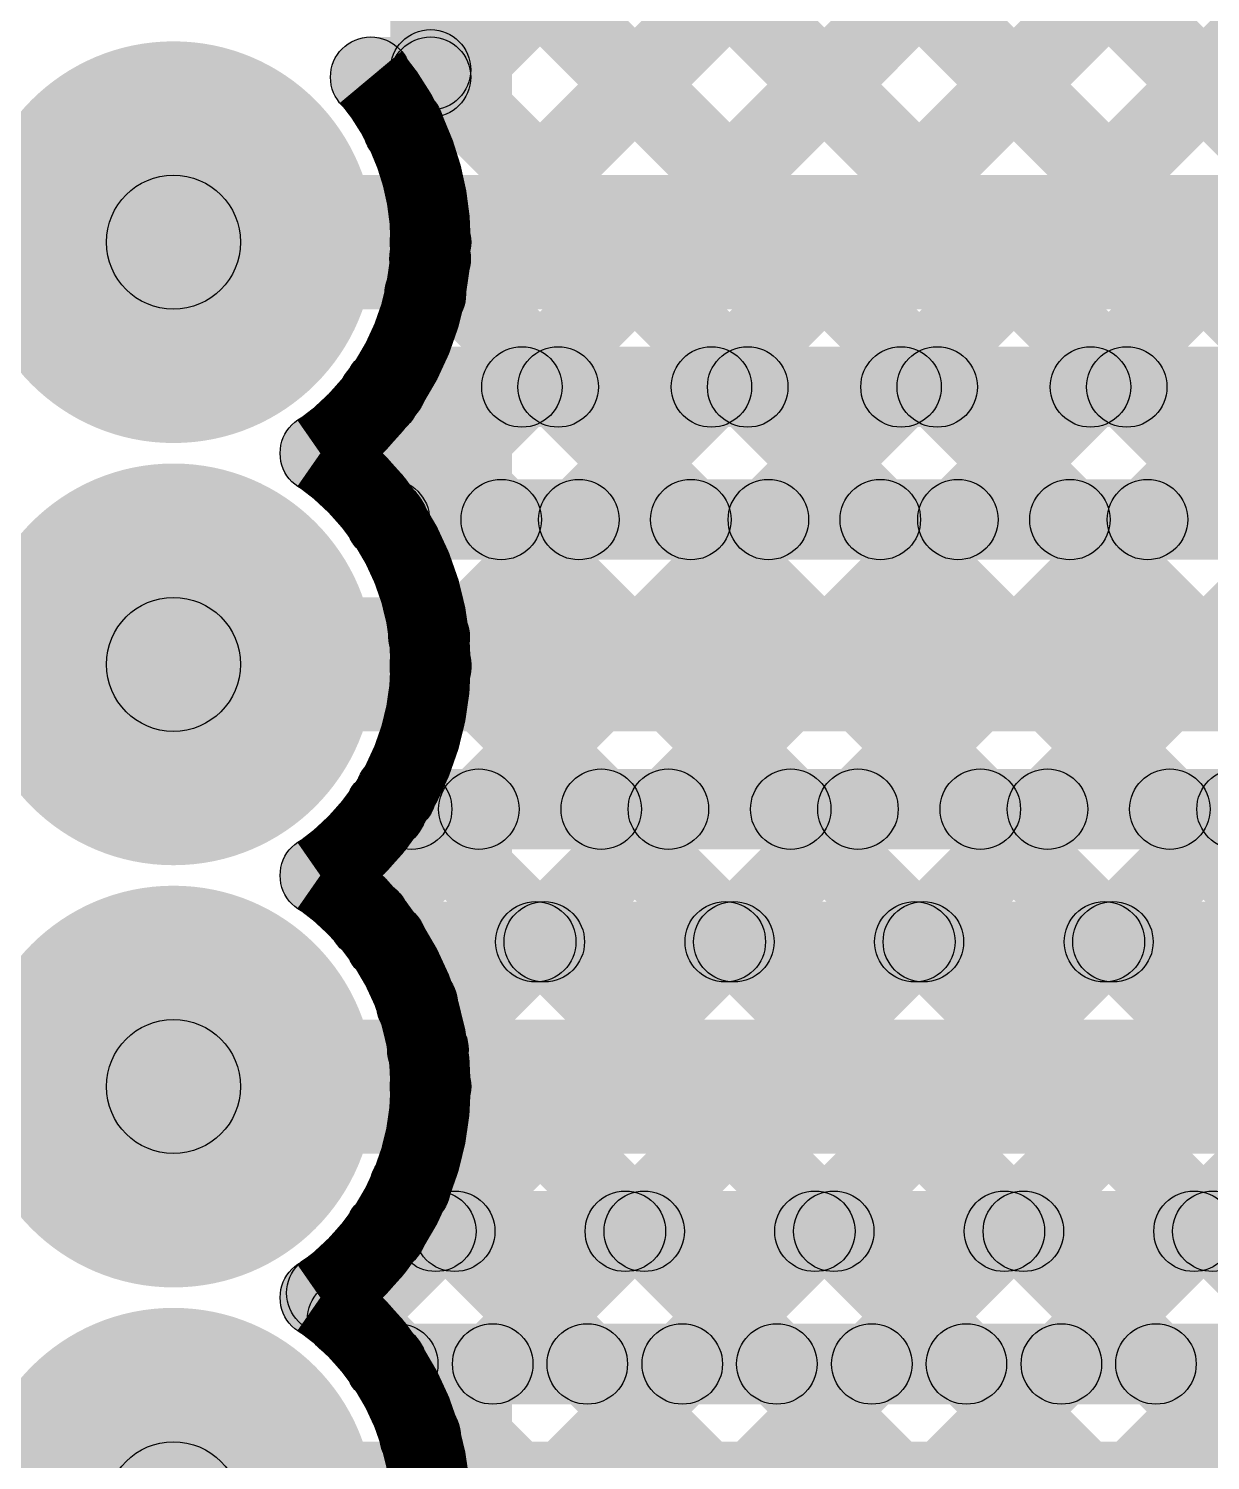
# Model space of a CAD drawing. Header units: millimetres. Extents: x 0 to 212, y 0 to 213.
# Drawn here: x 1.273 to 1.4934, y 2.6251 to 2.8921 of the extents above; entities that cross this region are included whole.
import ezdxf

# ---------------------------------------------------------------- set-up
doc = ezdxf.new("R2010")
doc.units = ezdxf.units.MM
doc.header["$MEASUREMENT"] = 0
for name, color, linetype in [('BottomLayer', 5, 'Continuous'), ('BottomSolder', 6, 'Continuous'), ('PadHoleLayer', 156, 'Continuous'), ('TopLayer', 1, 'Continuous'), ('TopOverlay', 2, 'Continuous'), ('TopSolder', 216, 'Continuous')]:
    doc.layers.add(name, color=color, linetype=linetype)

# ---------------------------------------------------------------- blocks, each defined once
blk = doc.blocks.new('PHD_2_7A_10')
at = {"layer": 'BottomLayer'}
h = blk.add_hatch(color=5, dxfattribs=at)
edge = h.paths.add_edge_path()
edge.add_arc((-0.31496, 0), 0.03346, 0, 360)
h = blk.add_hatch(color=5, dxfattribs=at)
edge = h.paths.add_edge_path()
edge.add_arc((-0.23622, 0), 0.03346, 0, 360)
h = blk.add_hatch(color=5, dxfattribs=at)
edge = h.paths.add_edge_path()
edge.add_arc((-0.15748, 0), 0.03346, 0, 360)
h = blk.add_hatch(color=5, dxfattribs=at)
edge = h.paths.add_edge_path()
edge.add_arc((-0.07874, 0), 0.03346, 0, 360)
at = {"layer": 'BottomSolder'}
h = blk.add_hatch(color=6, dxfattribs=at)
edge = h.paths.add_edge_path()
edge.add_arc((-0.31496, 0), 0.03746, 0, 360)
h = blk.add_hatch(color=6, dxfattribs=at)
edge = h.paths.add_edge_path()
edge.add_arc((-0.23622, 0), 0.03746, 0, 360)
h = blk.add_hatch(color=6, dxfattribs=at)
edge = h.paths.add_edge_path()
edge.add_arc((-0.15748, 0), 0.03746, 0, 360)
h = blk.add_hatch(color=6, dxfattribs=at)
edge = h.paths.add_edge_path()
edge.add_arc((-0.07874, 0), 0.03746, 0, 360)
at = {"layer": 'PadHoleLayer'}
h = blk.add_hatch(color=156, dxfattribs=at)
edge = h.paths.add_edge_path()
edge.add_arc((-0.31496, 0), 0.01614, 0, 360)
h = blk.add_hatch(color=156, dxfattribs=at)
edge = h.paths.add_edge_path()
edge.add_arc((-0.23622, 0), 0.01614, 0, 360)
h = blk.add_hatch(color=156, dxfattribs=at)
edge = h.paths.add_edge_path()
edge.add_arc((-0.15748, 0), 0.01614, 0, 360)
h = blk.add_hatch(color=156, dxfattribs=at)
edge = h.paths.add_edge_path()
edge.add_arc((-0.07874, 0), 0.01614, 0, 360)
at = {"layer": 'TopLayer'}
h = blk.add_hatch(color=1, dxfattribs=at)
edge = h.paths.add_edge_path()
edge.add_arc((-0.31496, 0), 0.03346, 0, 360)
h = blk.add_hatch(color=1, dxfattribs=at)
edge = h.paths.add_edge_path()
edge.add_arc((-0.23622, 0), 0.03346, 0, 360)
h = blk.add_hatch(color=1, dxfattribs=at)
edge = h.paths.add_edge_path()
edge.add_arc((-0.15748, 0), 0.03346, 0, 360)
h = blk.add_hatch(color=1, dxfattribs=at)
edge = h.paths.add_edge_path()
edge.add_arc((-0.07874, 0), 0.03346, 0, 360)
at = {"layer": 'TopOverlay'}
blk.add_hatch(color=2, dxfattribs=at).paths.add_polyline_path([(-0.55122, -0.06313), (-0.55122, -0.05813), (0.07878, -0.05813), (0.07878, -0.06313)])
at = {"layer": 'TopSolder'}
h = blk.add_hatch(color=216, dxfattribs=at)
edge = h.paths.add_edge_path()
edge.add_arc((-0.31496, 0), 0.03746, 0, 360)
h = blk.add_hatch(color=216, dxfattribs=at)
edge = h.paths.add_edge_path()
edge.add_arc((-0.23622, 0), 0.03746, 0, 360)
h = blk.add_hatch(color=216, dxfattribs=at)
edge = h.paths.add_edge_path()
edge.add_arc((-0.15748, 0), 0.03746, 0, 360)
h = blk.add_hatch(color=216, dxfattribs=at)
edge = h.paths.add_edge_path()
edge.add_arc((-0.07874, 0), 0.03746, 0, 360)

msp = doc.modelspace()

# ---------------------------------------------------------------- hatches: boundary and pattern name
at = {"layer": 'BottomLayer'}
for points in [[(1.13213, 3.1957), (1.14274, 3.2063), (1.68374, 2.6653), (1.67313, 2.6547)], [(1.16749, 3.1957), (1.1781, 3.2063), (1.7191, 2.6653), (1.70849, 2.6547)], [(1.33337, 2.57089), (1.32276, 2.5815), (1.94757, 3.2063), (1.95817, 3.1957)], [(1.33779, 2.64602), (1.32718, 2.65663), (1.87686, 3.2063), (1.88746, 3.1957)], [(1.34173, 2.72068), (1.33113, 2.73128), (1.80614, 3.2063), (1.81675, 3.1957)], [(1.34519, 2.79485), (1.33459, 2.80546), (1.73543, 3.2063), (1.74604, 3.1957)], [(1.34815, 2.86852), (1.33754, 2.87912), (1.66472, 3.2063), (1.67533, 3.1957)], [(1.35134, 2.62421), (1.34073, 2.63482), (1.91221, 3.2063), (1.92282, 3.1957)], [(1.35228, 2.8373), (1.34168, 2.8479), (1.70008, 3.2063), (1.71069, 3.1957)], [(1.35277, 2.69636), (1.34216, 2.70697), (1.8415, 3.2063), (1.85211, 3.1957)], [(1.35326, 2.76756), (1.34266, 2.77817), (1.77079, 3.2063), (1.7814, 3.1957)], [(1.35553, 2.5577), (1.34492, 2.5683), (1.98292, 3.2063), (1.99353, 3.1957)], [(1.39088, 2.5577), (1.38028, 2.5683), (2.01828, 3.2063), (2.02888, 3.1957)], [(1.42624, 2.5577), (1.41563, 2.5683), (2.05363, 3.2063), (2.06424, 3.1957)], [(1.35546, 2.88304), (1.34046, 2.88304), (1.34046, 2.97896), (1.35546, 2.97896)], [(1.34266, 2.94981), (1.35327, 2.96042), (1.65725, 2.65644), (1.64665, 2.64583)], [(1.34266, 2.91446), (1.35327, 2.92507), (1.63957, 2.63876), (1.62897, 2.62815)], [(1.33679, 2.87554), (1.33679, 2.89054), (1.34796, 2.89054), (1.34796, 2.87554)], [(1.34266, 2.8791), (1.35327, 2.88971), (1.6219, 2.62108), (1.61129, 2.61047)], [(1.34256, 2.84385), (1.35317, 2.85446), (1.60422, 2.6034), (1.59361, 2.5928)], [(1.33299, 2.81807), (1.34359, 2.82867), (1.58654, 2.58573), (1.57593, 2.57512)], [(1.34239, 2.77331), (1.353, 2.78391), (1.56861, 2.5683), (1.558, 2.5577)], [(1.33619, 2.74415), (1.3468, 2.75476), (1.53325, 2.5683), (1.52265, 2.5577)], [(1.34013, 2.70486), (1.35073, 2.71547), (1.4979, 2.5683), (1.48729, 2.5577)], [(1.33886, 2.67077), (1.34947, 2.68138), (1.46254, 2.5683), (1.45194, 2.5577)], [(1.3233, 2.65098), (1.33391, 2.66158), (1.42719, 2.5683), (1.41658, 2.5577)]]:
    msp.add_hatch(color=5, dxfattribs=at).paths.add_polyline_path(points)
h = msp.add_hatch(color=5, dxfattribs=at)
edge = h.paths.add_edge_path()
edge.add_arc((1.34796, 2.88441), 0.0075, 0, 360)
h = msp.add_hatch(color=5, dxfattribs=at)
edge = h.paths.add_edge_path()
edge.add_arc((1.33679, 2.88304), 0.0075, 0, 360)
h = msp.add_hatch(color=5, dxfattribs=at)
edge = h.paths.add_edge_path()
edge.add_arc((1.33679, 2.88304), 0.0075, 0, 360)
h = msp.add_hatch(color=5, dxfattribs=at)
edge = h.paths.add_edge_path()
edge.add_arc((1.34796, 2.88304), 0.0075, 0, 360)
h = msp.add_hatch(color=5, dxfattribs=at)
edge = h.paths.add_edge_path()
edge.add_arc((1.34796, 2.88304), 0.0075, 0, 360)
h = msp.add_hatch(color=5, dxfattribs=at)
edge = h.paths.add_edge_path()
edge.add_arc((1.34285, 2.87382), 0.0075, 0, 360)
h = msp.add_hatch(color=5, dxfattribs=at)
edge = h.paths.add_edge_path()
edge.add_arc((1.34796, 2.85226), 0.0075, 0, 360)
h = msp.add_hatch(color=5, dxfattribs=at)
edge = h.paths.add_edge_path()
edge.add_arc((1.34796, 2.85226), 0.0075, 0, 360)
h = msp.add_hatch(color=5, dxfattribs=at)
edge = h.paths.add_edge_path()
edge.add_arc((1.34786, 2.84915), 0.0075, 0, 360)
h = msp.add_hatch(color=5, dxfattribs=at)
edge = h.paths.add_edge_path()
edge.add_arc((1.34698, 2.8426), 0.0075, 0, 360)
h = msp.add_hatch(color=5, dxfattribs=at)
edge = h.paths.add_edge_path()
edge.add_arc((1.33829, 2.82337), 0.0075, 0, 360)
h = msp.add_hatch(color=5, dxfattribs=at)
edge = h.paths.add_edge_path()
edge.add_arc((1.3274, 2.81289), 0.0075, 0, 360)
h = msp.add_hatch(color=5, dxfattribs=at)
edge = h.paths.add_edge_path()
edge.add_arc((1.3274, 2.81289), 0.0075, 0, 360)
h = msp.add_hatch(color=5, dxfattribs=at)
edge = h.paths.add_edge_path()
edge.add_arc((1.33989, 2.80015), 0.0075, 0, 360)
h = msp.add_hatch(color=5, dxfattribs=at)
edge = h.paths.add_edge_path()
edge.add_arc((1.34769, 2.77861), 0.0075, 0, 360)
h = msp.add_hatch(color=5, dxfattribs=at)
edge = h.paths.add_edge_path()
edge.add_arc((1.34796, 2.77352), 0.0075, 0, 360)
h = msp.add_hatch(color=5, dxfattribs=at)
edge = h.paths.add_edge_path()
edge.add_arc((1.34796, 2.77352), 0.0075, 0, 360)
h = msp.add_hatch(color=5, dxfattribs=at)
edge = h.paths.add_edge_path()
edge.add_arc((1.34796, 2.77287), 0.0075, 0, 360)
h = msp.add_hatch(color=5, dxfattribs=at)
edge = h.paths.add_edge_path()
edge.add_arc((1.34149, 2.74946), 0.0075, 0, 360)
h = msp.add_hatch(color=5, dxfattribs=at)
edge = h.paths.add_edge_path()
edge.add_arc((1.3274, 2.73415), 0.0075, 0, 360)
h = msp.add_hatch(color=5, dxfattribs=at)
edge = h.paths.add_edge_path()
edge.add_arc((1.3274, 2.73415), 0.0075, 0, 360)
h = msp.add_hatch(color=5, dxfattribs=at)
edge = h.paths.add_edge_path()
edge.add_arc((1.33643, 2.72598), 0.0075, 0, 360)
h = msp.add_hatch(color=5, dxfattribs=at)
edge = h.paths.add_edge_path()
edge.add_arc((1.34543, 2.71016), 0.0075, 0, 360)
h = msp.add_hatch(color=5, dxfattribs=at)
edge = h.paths.add_edge_path()
edge.add_arc((1.34747, 2.70166), 0.0075, 0, 360)
h = msp.add_hatch(color=5, dxfattribs=at)
edge = h.paths.add_edge_path()
edge.add_arc((1.34796, 2.69478), 0.0075, 0, 360)
h = msp.add_hatch(color=5, dxfattribs=at)
edge = h.paths.add_edge_path()
edge.add_arc((1.34796, 2.69478), 0.0075, 0, 360)
h = msp.add_hatch(color=5, dxfattribs=at)
edge = h.paths.add_edge_path()
edge.add_arc((1.34417, 2.67607), 0.0075, 0, 360)
h = msp.add_hatch(color=5, dxfattribs=at)
edge = h.paths.add_edge_path()
edge.add_arc((1.3274, 2.65541), 0.0075, 0, 360)
h = msp.add_hatch(color=5, dxfattribs=at)
edge = h.paths.add_edge_path()
edge.add_arc((1.3274, 2.65541), 0.0075, 0, 360)
h = msp.add_hatch(color=5, dxfattribs=at)
edge = h.paths.add_edge_path()
edge.add_arc((1.32861, 2.65628), 0.0075, 0, 360)
h = msp.add_hatch(color=5, dxfattribs=at)
edge = h.paths.add_edge_path()
edge.add_arc((1.33249, 2.65133), 0.0075, 0, 360)
h = msp.add_hatch(color=5, dxfattribs=at)
edge = h.paths.add_edge_path()
edge.add_arc((1.34603, 2.62952), 0.0075, 0, 360)
at = {"layer": 'TopLayer'}
h = msp.add_hatch(color=1, dxfattribs=at)
edge = h.paths.add_edge_path()
edge.add_arc((1.3, 2.85226), 0.0125, 0, 360)
for points in [[(1.3, 2.83976), (1.3, 2.86476), (1.74274, 2.86476), (1.74274, 2.83976)], [(1.34556, 2.79522), (1.33495, 2.80582), (1.35969, 2.83056), (1.3703, 2.81996)], [(1.33964, 2.81776), (1.33964, 2.83276), (1.73156, 2.83276), (1.73156, 2.81776)], [(1.36645, 2.81996), (1.37706, 2.83056), (1.4018, 2.80582), (1.39119, 2.79522)], [(1.38092, 2.79522), (1.37031, 2.80582), (1.39505, 2.83056), (1.40566, 2.81996)], [(1.40181, 2.81996), (1.41241, 2.83056), (1.43715, 2.80582), (1.42655, 2.79522)], [(1.41627, 2.79522), (1.40566, 2.80582), (1.4304, 2.83056), (1.44101, 2.81996)], [(1.43716, 2.81996), (1.44777, 2.83056), (1.47251, 2.80582), (1.4619, 2.79522)], [(1.45163, 2.79522), (1.44102, 2.80582), (1.46576, 2.83056), (1.47637, 2.81996)], [(1.47252, 2.81996), (1.48312, 2.83056), (1.50786, 2.80582), (1.49726, 2.79522)], [(1.48698, 2.79522), (1.47638, 2.80582), (1.50112, 2.83056), (1.51172, 2.81996)], [(1.33299, 2.81807), (1.34359, 2.82867), (1.36644, 2.80582), (1.35584, 2.79522)], [(1.33964, 2.79302), (1.33964, 2.80802), (1.73148, 2.80802), (1.73148, 2.79302)], [(1.3, 2.76102), (1.3, 2.78602), (1.73148, 2.78602), (1.73148, 2.76102)], [(1.33964, 2.73902), (1.33964, 2.75402), (1.7203, 2.75402), (1.7203, 2.73902)], [(1.34173, 2.72068), (1.33113, 2.73128), (1.35166, 2.75182), (1.36227, 2.74122)], [(1.33913, 2.74122), (1.34973, 2.75182), (1.37447, 2.72708), (1.36387, 2.71648)], [(1.37289, 2.71648), (1.36228, 2.72708), (1.38702, 2.75182), (1.39763, 2.74122)], [(1.37448, 2.74122), (1.38509, 2.75182), (1.40983, 2.72708), (1.39922, 2.71648)], [(1.40824, 2.71648), (1.39763, 2.72708), (1.42238, 2.75182), (1.43298, 2.74122)], [(1.40984, 2.74122), (1.42044, 2.75182), (1.44518, 2.72708), (1.43458, 2.71648)], [(1.4436, 2.71648), (1.43299, 2.72708), (1.45773, 2.75182), (1.46834, 2.74122)], [(1.44519, 2.74122), (1.4558, 2.75182), (1.48054, 2.72708), (1.46993, 2.71648)], [(1.47895, 2.71648), (1.46835, 2.72708), (1.49309, 2.75182), (1.50369, 2.74122)], [(1.48055, 2.74122), (1.49115, 2.75182), (1.51589, 2.72708), (1.50529, 2.71648)], [(1.33964, 2.71428), (1.33964, 2.72928), (1.71322, 2.72928), (1.71322, 2.71428)], [(1.3, 2.68228), (1.3, 2.70728), (1.71322, 2.70728), (1.71322, 2.68228)], [(1.33779, 2.64602), (1.32718, 2.65663), (1.34363, 2.67308), (1.35424, 2.66248)], [(1.33964, 2.66028), (1.33964, 2.67528), (1.70204, 2.67528), (1.70204, 2.66028)], [(1.34716, 2.66248), (1.35776, 2.67308), (1.3825, 2.64834), (1.3719, 2.63774)], [(1.36486, 2.63774), (1.35425, 2.64834), (1.37899, 2.67308), (1.3896, 2.66248)], [(1.38251, 2.66248), (1.39312, 2.67308), (1.41786, 2.64834), (1.40725, 2.63774)], [(1.40021, 2.63774), (1.38961, 2.64834), (1.41435, 2.67308), (1.42495, 2.66248)], [(1.41787, 2.66248), (1.42847, 2.67308), (1.45321, 2.64834), (1.44261, 2.63774)], [(1.43557, 2.63774), (1.42496, 2.64834), (1.4497, 2.67308), (1.46031, 2.66248)], [(1.45322, 2.66248), (1.46383, 2.67308), (1.48857, 2.64834), (1.47796, 2.63774)], [(1.47092, 2.63774), (1.46032, 2.64834), (1.48506, 2.67308), (1.49566, 2.66248)], [(1.48858, 2.66248), (1.49918, 2.67308), (1.52392, 2.64834), (1.51332, 2.63774)], [(1.3233, 2.65098), (1.33391, 2.66158), (1.34715, 2.64834), (1.33654, 2.63774)], [(1.33964, 2.63554), (1.33964, 2.65054), (1.69296, 2.65054), (1.69296, 2.63554)], [(1.3, 2.60354), (1.3, 2.62854), (1.69296, 2.62854), (1.69296, 2.60354)]]:
    msp.add_hatch(color=1, dxfattribs=at).paths.add_polyline_path(points)
h = msp.add_hatch(color=1, dxfattribs=at)
edge = h.paths.add_edge_path()
edge.add_arc((1.33829, 2.82337), 0.0075, 0, 360)
h = msp.add_hatch(color=1, dxfattribs=at)
edge = h.paths.add_edge_path()
edge.add_arc((1.33964, 2.82526), 0.0075, 0, 360)
h = msp.add_hatch(color=1, dxfattribs=at)
edge = h.paths.add_edge_path()
edge.add_arc((1.33964, 2.82526), 0.0075, 0, 360)
h = msp.add_hatch(color=1, dxfattribs=at)
edge = h.paths.add_edge_path()
edge.add_arc((1.365, 2.82526), 0.0075, 0, 360)
h = msp.add_hatch(color=1, dxfattribs=at)
edge = h.paths.add_edge_path()
edge.add_arc((1.37176, 2.82526), 0.0075, 0, 360)
h = msp.add_hatch(color=1, dxfattribs=at)
edge = h.paths.add_edge_path()
edge.add_arc((1.40035, 2.82526), 0.0075, 0, 360)
h = msp.add_hatch(color=1, dxfattribs=at)
edge = h.paths.add_edge_path()
edge.add_arc((1.40711, 2.82526), 0.0075, 0, 360)
h = msp.add_hatch(color=1, dxfattribs=at)
edge = h.paths.add_edge_path()
edge.add_arc((1.43571, 2.82526), 0.0075, 0, 360)
h = msp.add_hatch(color=1, dxfattribs=at)
edge = h.paths.add_edge_path()
edge.add_arc((1.44247, 2.82526), 0.0075, 0, 360)
h = msp.add_hatch(color=1, dxfattribs=at)
edge = h.paths.add_edge_path()
edge.add_arc((1.47106, 2.82526), 0.0075, 0, 360)
h = msp.add_hatch(color=1, dxfattribs=at)
edge = h.paths.add_edge_path()
edge.add_arc((1.47782, 2.82526), 0.0075, 0, 360)
h = msp.add_hatch(color=1, dxfattribs=at)
edge = h.paths.add_edge_path()
edge.add_arc((1.3274, 2.81289), 0.0075, 0, 360)
h = msp.add_hatch(color=1, dxfattribs=at)
edge = h.paths.add_edge_path()
edge.add_arc((1.3274, 2.81289), 0.0075, 0, 360)
h = msp.add_hatch(color=1, dxfattribs=at)
edge = h.paths.add_edge_path()
edge.add_arc((1.33964, 2.80052), 0.0075, 0, 360)
h = msp.add_hatch(color=1, dxfattribs=at)
edge = h.paths.add_edge_path()
edge.add_arc((1.33964, 2.80052), 0.0075, 0, 360)
h = msp.add_hatch(color=1, dxfattribs=at)
edge = h.paths.add_edge_path()
edge.add_arc((1.34026, 2.80052), 0.0075, 0, 360)
h = msp.add_hatch(color=1, dxfattribs=at)
edge = h.paths.add_edge_path()
edge.add_arc((1.36114, 2.80052), 0.0075, 0, 360)
h = msp.add_hatch(color=1, dxfattribs=at)
edge = h.paths.add_edge_path()
edge.add_arc((1.37561, 2.80052), 0.0075, 0, 360)
h = msp.add_hatch(color=1, dxfattribs=at)
edge = h.paths.add_edge_path()
edge.add_arc((1.3965, 2.80052), 0.0075, 0, 360)
h = msp.add_hatch(color=1, dxfattribs=at)
edge = h.paths.add_edge_path()
edge.add_arc((1.41097, 2.80052), 0.0075, 0, 360)
h = msp.add_hatch(color=1, dxfattribs=at)
edge = h.paths.add_edge_path()
edge.add_arc((1.43185, 2.80052), 0.0075, 0, 360)
h = msp.add_hatch(color=1, dxfattribs=at)
edge = h.paths.add_edge_path()
edge.add_arc((1.44632, 2.80052), 0.0075, 0, 360)
h = msp.add_hatch(color=1, dxfattribs=at)
edge = h.paths.add_edge_path()
edge.add_arc((1.46721, 2.80052), 0.0075, 0, 360)
h = msp.add_hatch(color=1, dxfattribs=at)
edge = h.paths.add_edge_path()
edge.add_arc((1.48168, 2.80052), 0.0075, 0, 360)
h = msp.add_hatch(color=1, dxfattribs=at)
edge = h.paths.add_edge_path()
edge.add_arc((1.3, 2.77352), 0.0125, 0, 360)
h = msp.add_hatch(color=1, dxfattribs=at)
edge = h.paths.add_edge_path()
edge.add_arc((1.33964, 2.74652), 0.0075, 0, 360)
h = msp.add_hatch(color=1, dxfattribs=at)
edge = h.paths.add_edge_path()
edge.add_arc((1.33964, 2.74652), 0.0075, 0, 360)
h = msp.add_hatch(color=1, dxfattribs=at)
edge = h.paths.add_edge_path()
edge.add_arc((1.34443, 2.74652), 0.0075, 0, 360)
h = msp.add_hatch(color=1, dxfattribs=at)
edge = h.paths.add_edge_path()
edge.add_arc((1.35697, 2.74652), 0.0075, 0, 360)
h = msp.add_hatch(color=1, dxfattribs=at)
edge = h.paths.add_edge_path()
edge.add_arc((1.37979, 2.74652), 0.0075, 0, 360)
h = msp.add_hatch(color=1, dxfattribs=at)
edge = h.paths.add_edge_path()
edge.add_arc((1.39232, 2.74652), 0.0075, 0, 360)
h = msp.add_hatch(color=1, dxfattribs=at)
edge = h.paths.add_edge_path()
edge.add_arc((1.41514, 2.74652), 0.0075, 0, 360)
h = msp.add_hatch(color=1, dxfattribs=at)
edge = h.paths.add_edge_path()
edge.add_arc((1.42768, 2.74652), 0.0075, 0, 360)
h = msp.add_hatch(color=1, dxfattribs=at)
edge = h.paths.add_edge_path()
edge.add_arc((1.4505, 2.74652), 0.0075, 0, 360)
h = msp.add_hatch(color=1, dxfattribs=at)
edge = h.paths.add_edge_path()
edge.add_arc((1.46303, 2.74652), 0.0075, 0, 360)
h = msp.add_hatch(color=1, dxfattribs=at)
edge = h.paths.add_edge_path()
edge.add_arc((1.48585, 2.74652), 0.0075, 0, 360)
h = msp.add_hatch(color=1, dxfattribs=at)
edge = h.paths.add_edge_path()
edge.add_arc((1.49839, 2.74652), 0.0075, 0, 360)
h = msp.add_hatch(color=1, dxfattribs=at)
edge = h.paths.add_edge_path()
edge.add_arc((1.3274, 2.73415), 0.0075, 0, 360)
h = msp.add_hatch(color=1, dxfattribs=at)
edge = h.paths.add_edge_path()
edge.add_arc((1.3274, 2.73415), 0.0075, 0, 360)
h = msp.add_hatch(color=1, dxfattribs=at)
edge = h.paths.add_edge_path()
edge.add_arc((1.33643, 2.72598), 0.0075, 0, 360)
h = msp.add_hatch(color=1, dxfattribs=at)
edge = h.paths.add_edge_path()
edge.add_arc((1.33964, 2.72178), 0.0075, 0, 360)
h = msp.add_hatch(color=1, dxfattribs=at)
edge = h.paths.add_edge_path()
edge.add_arc((1.33964, 2.72178), 0.0075, 0, 360)
h = msp.add_hatch(color=1, dxfattribs=at)
edge = h.paths.add_edge_path()
edge.add_arc((1.36758, 2.72178), 0.0075, 0, 360)
h = msp.add_hatch(color=1, dxfattribs=at)
edge = h.paths.add_edge_path()
edge.add_arc((1.36917, 2.72178), 0.0075, 0, 360)
h = msp.add_hatch(color=1, dxfattribs=at)
edge = h.paths.add_edge_path()
edge.add_arc((1.40294, 2.72178), 0.0075, 0, 360)
h = msp.add_hatch(color=1, dxfattribs=at)
edge = h.paths.add_edge_path()
edge.add_arc((1.40453, 2.72178), 0.0075, 0, 360)
h = msp.add_hatch(color=1, dxfattribs=at)
edge = h.paths.add_edge_path()
edge.add_arc((1.43829, 2.72178), 0.0075, 0, 360)
h = msp.add_hatch(color=1, dxfattribs=at)
edge = h.paths.add_edge_path()
edge.add_arc((1.43988, 2.72178), 0.0075, 0, 360)
h = msp.add_hatch(color=1, dxfattribs=at)
edge = h.paths.add_edge_path()
edge.add_arc((1.47365, 2.72178), 0.0075, 0, 360)
h = msp.add_hatch(color=1, dxfattribs=at)
edge = h.paths.add_edge_path()
edge.add_arc((1.47524, 2.72178), 0.0075, 0, 360)
h = msp.add_hatch(color=1, dxfattribs=at)
edge = h.paths.add_edge_path()
edge.add_arc((1.3, 2.69478), 0.0125, 0, 360)
h = msp.add_hatch(color=1, dxfattribs=at)
edge = h.paths.add_edge_path()
edge.add_arc((1.33964, 2.66778), 0.0075, 0, 360)
h = msp.add_hatch(color=1, dxfattribs=at)
edge = h.paths.add_edge_path()
edge.add_arc((1.33964, 2.66778), 0.0075, 0, 360)
h = msp.add_hatch(color=1, dxfattribs=at)
edge = h.paths.add_edge_path()
edge.add_arc((1.34894, 2.66778), 0.0075, 0, 360)
h = msp.add_hatch(color=1, dxfattribs=at)
edge = h.paths.add_edge_path()
edge.add_arc((1.35246, 2.66778), 0.0075, 0, 360)
h = msp.add_hatch(color=1, dxfattribs=at)
edge = h.paths.add_edge_path()
edge.add_arc((1.38429, 2.66778), 0.0075, 0, 360)
h = msp.add_hatch(color=1, dxfattribs=at)
edge = h.paths.add_edge_path()
edge.add_arc((1.38781, 2.66778), 0.0075, 0, 360)
h = msp.add_hatch(color=1, dxfattribs=at)
edge = h.paths.add_edge_path()
edge.add_arc((1.41965, 2.66778), 0.0075, 0, 360)
h = msp.add_hatch(color=1, dxfattribs=at)
edge = h.paths.add_edge_path()
edge.add_arc((1.42317, 2.66778), 0.0075, 0, 360)
h = msp.add_hatch(color=1, dxfattribs=at)
edge = h.paths.add_edge_path()
edge.add_arc((1.455, 2.66778), 0.0075, 0, 360)
h = msp.add_hatch(color=1, dxfattribs=at)
edge = h.paths.add_edge_path()
edge.add_arc((1.45853, 2.66778), 0.0075, 0, 360)
h = msp.add_hatch(color=1, dxfattribs=at)
edge = h.paths.add_edge_path()
edge.add_arc((1.49036, 2.66778), 0.0075, 0, 360)
h = msp.add_hatch(color=1, dxfattribs=at)
edge = h.paths.add_edge_path()
edge.add_arc((1.49388, 2.66778), 0.0075, 0, 360)
h = msp.add_hatch(color=1, dxfattribs=at)
edge = h.paths.add_edge_path()
edge.add_arc((1.3274, 2.65541), 0.0075, 0, 360)
h = msp.add_hatch(color=1, dxfattribs=at)
edge = h.paths.add_edge_path()
edge.add_arc((1.3274, 2.65541), 0.0075, 0, 360)
h = msp.add_hatch(color=1, dxfattribs=at)
edge = h.paths.add_edge_path()
edge.add_arc((1.32861, 2.65628), 0.0075, 0, 360)
h = msp.add_hatch(color=1, dxfattribs=at)
edge = h.paths.add_edge_path()
edge.add_arc((1.33249, 2.65133), 0.0075, 0, 360)
h = msp.add_hatch(color=1, dxfattribs=at)
edge = h.paths.add_edge_path()
edge.add_arc((1.33964, 2.64304), 0.0075, 0, 360)
h = msp.add_hatch(color=1, dxfattribs=at)
edge = h.paths.add_edge_path()
edge.add_arc((1.33964, 2.64304), 0.0075, 0, 360)
h = msp.add_hatch(color=1, dxfattribs=at)
edge = h.paths.add_edge_path()
edge.add_arc((1.34184, 2.64304), 0.0075, 0, 360)
h = msp.add_hatch(color=1, dxfattribs=at)
edge = h.paths.add_edge_path()
edge.add_arc((1.35955, 2.64304), 0.0075, 0, 360)
h = msp.add_hatch(color=1, dxfattribs=at)
edge = h.paths.add_edge_path()
edge.add_arc((1.3772, 2.64304), 0.0075, 0, 360)
h = msp.add_hatch(color=1, dxfattribs=at)
edge = h.paths.add_edge_path()
edge.add_arc((1.39491, 2.64304), 0.0075, 0, 360)
h = msp.add_hatch(color=1, dxfattribs=at)
edge = h.paths.add_edge_path()
edge.add_arc((1.41255, 2.64304), 0.0075, 0, 360)
h = msp.add_hatch(color=1, dxfattribs=at)
edge = h.paths.add_edge_path()
edge.add_arc((1.43026, 2.64304), 0.0075, 0, 360)
h = msp.add_hatch(color=1, dxfattribs=at)
edge = h.paths.add_edge_path()
edge.add_arc((1.44791, 2.64304), 0.0075, 0, 360)
h = msp.add_hatch(color=1, dxfattribs=at)
edge = h.paths.add_edge_path()
edge.add_arc((1.46562, 2.64304), 0.0075, 0, 360)
h = msp.add_hatch(color=1, dxfattribs=at)
edge = h.paths.add_edge_path()
edge.add_arc((1.48327, 2.64304), 0.0075, 0, 360)
h = msp.add_hatch(color=1, dxfattribs=at)
edge = h.paths.add_edge_path()
edge.add_arc((1.3, 2.61604), 0.0125, 0, 360)

# ---------------------------------------------------------------- linework, layer by layer
at = {"layer": 'BottomLayer', "const_width": 0.015}
for points in [[(1.33679, 2.88304, -0.175938), (1.34796, 2.85226)], [(1.34796, 2.85226, -0.245468), (1.3274, 2.81289)], [(1.3274, 2.81289, -0.245468), (1.34796, 2.77352)], [(1.34796, 2.77352, -0.245469), (1.3274, 2.73415)], [(1.3274, 2.73415, -0.245469), (1.34796, 2.69478)], [(1.34796, 2.69478, -0.245468), (1.3274, 2.65541)], [(1.3274, 2.65541, -0.245468), (1.34796, 2.61604)]]:
    msp.add_lwpolyline(points, format="xyb", dxfattribs=at)
at = {"layer": 'BottomLayer'}
for centre in [(1.34796, 2.88441), (1.33679, 2.88304), (1.33679, 2.88304), (1.34796, 2.88304), (1.34796, 2.88304), (1.34285, 2.87382), (1.34796, 2.85226), (1.34796, 2.85226), (1.34786, 2.84915), (1.34698, 2.8426), (1.33829, 2.82337), (1.3274, 2.81289), (1.3274, 2.81289), (1.33989, 2.80015), (1.34769, 2.77861), (1.34796, 2.77352), (1.34796, 2.77352), (1.34796, 2.77287), (1.34149, 2.74946), (1.3274, 2.73415), (1.3274, 2.73415), (1.33643, 2.72598), (1.34543, 2.71016), (1.34747, 2.70166), (1.34796, 2.69478), (1.34796, 2.69478), (1.34417, 2.67607), (1.3274, 2.65541), (1.3274, 2.65541), (1.32861, 2.65628), (1.33249, 2.65133), (1.34603, 2.62952)]:
    msp.add_circle(centre, 0.0075, dxfattribs=at)
at = {"layer": 'TopLayer', "const_width": 0.015}
for points in [[(1.33964, 2.82526, -0.091486), (1.3274, 2.81289)], [(1.3274, 2.81289, -0.091486), (1.33964, 2.80052)], [(1.33964, 2.74652, -0.091486), (1.3274, 2.73415)], [(1.3274, 2.73415, -0.091486), (1.33964, 2.72178)], [(1.33964, 2.66778, -0.091486), (1.3274, 2.65541)], [(1.3274, 2.65541, -0.091486), (1.33964, 2.64304)]]:
    msp.add_lwpolyline(points, format="xyb", dxfattribs=at)
at = {"layer": 'TopLayer'}
for centre, radius in [((1.3, 2.85226), 0.0125), ((1.33829, 2.82337), 0.0075), ((1.33964, 2.82526), 0.0075), ((1.33964, 2.82526), 0.0075), ((1.365, 2.82526), 0.0075), ((1.37176, 2.82526), 0.0075), ((1.40035, 2.82526), 0.0075), ((1.40711, 2.82526), 0.0075), ((1.43571, 2.82526), 0.0075), ((1.44247, 2.82526), 0.0075), ((1.47106, 2.82526), 0.0075), ((1.47782, 2.82526), 0.0075), ((1.3274, 2.81289), 0.0075), ((1.3274, 2.81289), 0.0075), ((1.33964, 2.80052), 0.0075), ((1.33964, 2.80052), 0.0075), ((1.34026, 2.80052), 0.0075), ((1.36114, 2.80052), 0.0075), ((1.37561, 2.80052), 0.0075), ((1.3965, 2.80052), 0.0075), ((1.41097, 2.80052), 0.0075), ((1.43185, 2.80052), 0.0075), ((1.44632, 2.80052), 0.0075), ((1.46721, 2.80052), 0.0075), ((1.48168, 2.80052), 0.0075), ((1.3, 2.77352), 0.0125), ((1.33964, 2.74652), 0.0075), ((1.33964, 2.74652), 0.0075), ((1.34443, 2.74652), 0.0075), ((1.35697, 2.74652), 0.0075), ((1.37979, 2.74652), 0.0075), ((1.39232, 2.74652), 0.0075), ((1.41514, 2.74652), 0.0075), ((1.42768, 2.74652), 0.0075), ((1.4505, 2.74652), 0.0075), ((1.46303, 2.74652), 0.0075), ((1.48585, 2.74652), 0.0075), ((1.49839, 2.74652), 0.0075), ((1.3274, 2.73415), 0.0075), ((1.3274, 2.73415), 0.0075), ((1.33643, 2.72598), 0.0075), ((1.33964, 2.72178), 0.0075), ((1.33964, 2.72178), 0.0075), ((1.36758, 2.72178), 0.0075), ((1.36917, 2.72178), 0.0075), ((1.40294, 2.72178), 0.0075), ((1.40453, 2.72178), 0.0075), ((1.43829, 2.72178), 0.0075), ((1.43988, 2.72178), 0.0075), ((1.47365, 2.72178), 0.0075), ((1.47524, 2.72178), 0.0075), ((1.3, 2.69478), 0.0125), ((1.33964, 2.66778), 0.0075), ((1.33964, 2.66778), 0.0075), ((1.34894, 2.66778), 0.0075), ((1.35246, 2.66778), 0.0075), ((1.38429, 2.66778), 0.0075), ((1.38781, 2.66778), 0.0075), ((1.41965, 2.66778), 0.0075), ((1.42317, 2.66778), 0.0075), ((1.455, 2.66778), 0.0075), ((1.45853, 2.66778), 0.0075), ((1.49036, 2.66778), 0.0075), ((1.49388, 2.66778), 0.0075), ((1.3274, 2.65541), 0.0075), ((1.3274, 2.65541), 0.0075), ((1.32861, 2.65628), 0.0075), ((1.33249, 2.65133), 0.0075), ((1.33964, 2.64304), 0.0075), ((1.33964, 2.64304), 0.0075), ((1.34184, 2.64304), 0.0075), ((1.35955, 2.64304), 0.0075), ((1.3772, 2.64304), 0.0075), ((1.39491, 2.64304), 0.0075), ((1.41255, 2.64304), 0.0075), ((1.43026, 2.64304), 0.0075), ((1.44791, 2.64304), 0.0075), ((1.46562, 2.64304), 0.0075), ((1.48327, 2.64304), 0.0075), ((1.3, 2.61604), 0.0125)]:
    msp.add_circle(centre, radius, dxfattribs=at)

# ---------------------------------------------------------------- block references
at = {"rotation": 90}
msp.add_blockref('PHD_2_7A_10', (1.3, 2.931), dxfattribs=at)

doc.saveas('drawing.dxf')
